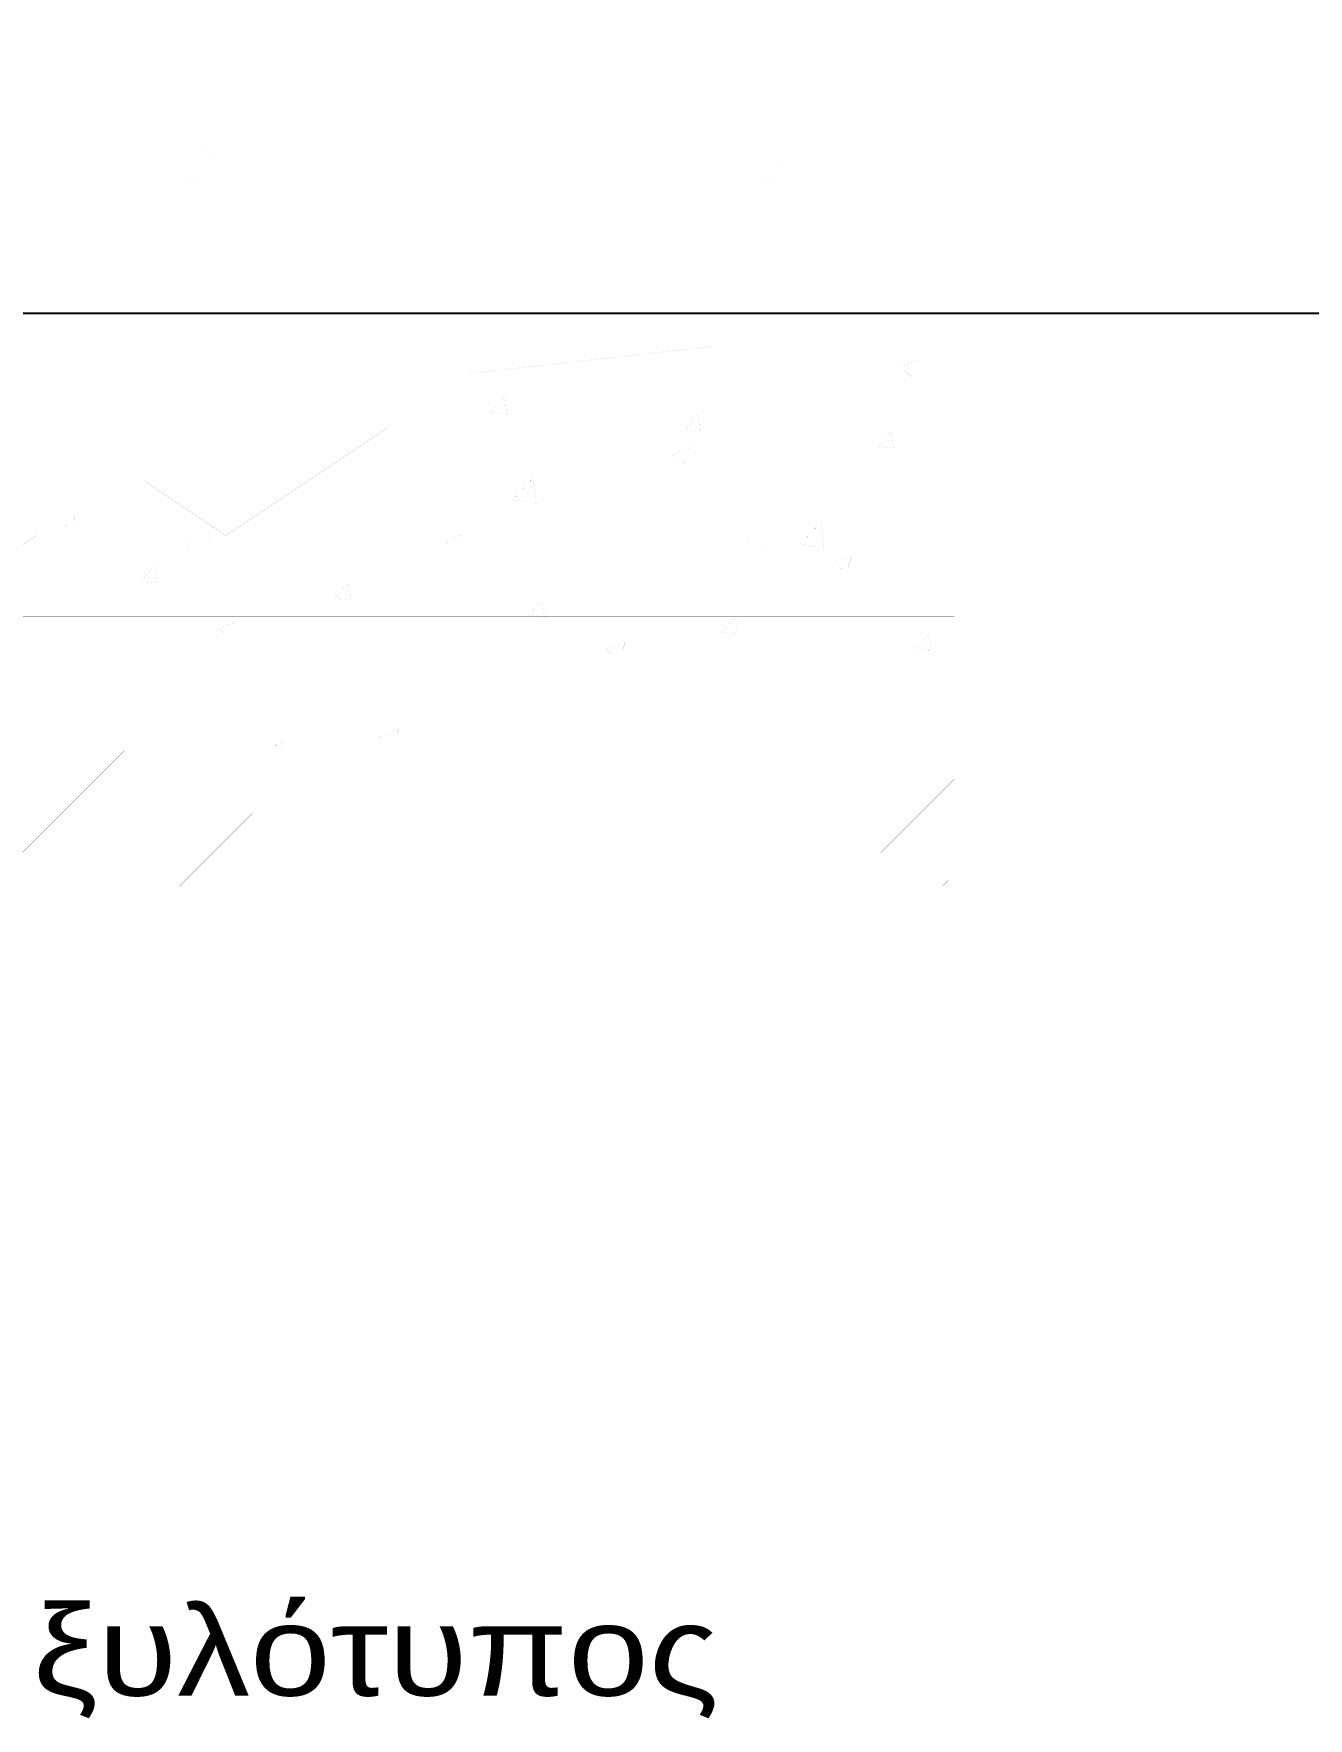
# Model space of a CAD drawing. Header units: millimetres. Extents: x -2171 to 1563, y -1758 to -1505.
# Drawn here: x 1361.777 to 1363.549, y -1607.389 to -1605.046 of the extents above; entities that cross this region are included whole.
import ezdxf

# ---------------------------------------------------------------- set-up
doc = ezdxf.new("R2010")
doc.units = ezdxf.units.MM
doc.linetypes.add('DOT', pattern=[0.025, 0, -0.025])
doc.layers.add('Tablet', color=7, linetype='Continuous', true_color=0x0180ff)
doc.styles.add('S2Arl419_b_1151_161', font='arial.ttf', dxfattribs={"width": 1.15091, "height": 0.041893})

msp = doc.modelspace()

# ---------------------------------------------------------------- linework, layer by layer
at = {"color": 3}
msp.add_line((1340.2843, -1605.4347), (1374.2145, -1605.4347), dxfattribs=at)
at = {"layer": 'Tablet', "color": 150, "linetype": 'DOT'}
msp.add_lwpolyline([(1363.0572, -1606.456, 0.000075, 0.000075, 0), (1363.0572, -1604.6935, 0.000075, 0.000075, 0)], format="xyseb", dxfattribs=at)
at = {"layer": 'Tablet', "color": 1}
for points in [[(1360.5624, -1605.181, 0.00006, 0.00006, 0), (1363.0572, -1605.181, 0.00006, 0.00006, 0), (1363.0572, -1605.106, 0.00006, 0.00006, 0), (1360.3947, -1605.106, 0.00006, 0.00006, 0)], [(1363.0572, -1606.231, 0.00006, 0.00006, 0), (1363.0572, -1606.0435, 0.00006, 0.00006, 0), (1360.8072, -1606.0435, 0.00006, 0.00006, 0), (1360.8072, -1606.231, 0.00006, 0.00006, 0)]]:
    msp.add_lwpolyline(points, format="xyseb", close=True, dxfattribs=at)
at = {"layer": 'Tablet', "color": 7}
for points in [[(1361.9818, -1605.2255, 0.0000045, 0.0000045, 0), (1361.9823, -1605.2211, 0.0000045, 0.0000045, 0), (1361.9835, -1605.2168, 0.0000045, 0.0000045, 0), (1361.9856, -1605.213, 0.0000045, 0.0000045, 0), (1361.9884, -1605.2095, 0.0000045, 0.0000045, 0), (1361.9918, -1605.2067, 0.0000045, 0.0000045, 0), (1361.9957, -1605.2047, 0.0000045, 0.0000045, 0), (1361.9999, -1605.2034, 0.0000045, 0.0000045, 0), (1362.0043, -1605.203, 0.0000045, 0.0000045, 0), (1362.0087, -1605.2034, 0.0000045, 0.0000045, 0), (1362.0129, -1605.2047, 0.0000045, 0.0000045, 0), (1362.0168, -1605.2067, 0.0000045, 0.0000045, 0), (1362.0202, -1605.2095, 0.0000045, 0.0000045, 0), (1362.023, -1605.213, 0.0000045, 0.0000045, 0), (1362.0251, -1605.2168, 0.0000045, 0.0000045, 0), (1362.0264, -1605.2211, 0.0000045, 0.0000045, 0), (1362.0268, -1605.2255, 0.0000045, 0.0000045, 0), (1362.0264, -1605.2298, 0.0000045, 0.0000045, 0), (1362.0251, -1605.2341, 0.0000045, 0.0000045, 0), (1362.023, -1605.238, 0.0000045, 0.0000045, 0), (1362.0202, -1605.2414, 0.0000045, 0.0000045, 0), (1362.0168, -1605.2442, 0.0000045, 0.0000045, 0), (1362.0129, -1605.2462, 0.0000045, 0.0000045, 0), (1362.0087, -1605.2475, 0.0000045, 0.0000045, 0), (1362.0043, -1605.248, 0.0000045, 0.0000045, 0), (1361.9999, -1605.2475, 0.0000045, 0.0000045, 0), (1361.9957, -1605.2462, 0.0000045, 0.0000045, 0), (1361.9918, -1605.2442, 0.0000045, 0.0000045, 0), (1361.9884, -1605.2414, 0.0000045, 0.0000045, 0), (1361.9856, -1605.238, 0.0000045, 0.0000045, 0), (1361.9835, -1605.2341, 0.0000045, 0.0000045, 0), (1361.9823, -1605.2298, 0.0000045, 0.0000045, 0), (1361.9818, -1605.2255, 0.0000045, 0.0000045, 0)], [(1362.7693, -1605.2255, 0.0000045, 0.0000045, 0), (1362.7698, -1605.2211, 0.0000045, 0.0000045, 0), (1362.771, -1605.2168, 0.0000045, 0.0000045, 0), (1362.7731, -1605.213, 0.0000045, 0.0000045, 0), (1362.7759, -1605.2095, 0.0000045, 0.0000045, 0), (1362.7793, -1605.2067, 0.0000045, 0.0000045, 0), (1362.7832, -1605.2047, 0.0000045, 0.0000045, 0), (1362.7874, -1605.2034, 0.0000045, 0.0000045, 0), (1362.7918, -1605.203, 0.0000045, 0.0000045, 0), (1362.7962, -1605.2034, 0.0000045, 0.0000045, 0), (1362.8004, -1605.2047, 0.0000045, 0.0000045, 0), (1362.8043, -1605.2067, 0.0000045, 0.0000045, 0), (1362.8077, -1605.2095, 0.0000045, 0.0000045, 0), (1362.8105, -1605.213, 0.0000045, 0.0000045, 0), (1362.8126, -1605.2168, 0.0000045, 0.0000045, 0), (1362.8139, -1605.2211, 0.0000045, 0.0000045, 0), (1362.8143, -1605.2255, 0.0000045, 0.0000045, 0), (1362.8139, -1605.2298, 0.0000045, 0.0000045, 0), (1362.8126, -1605.2341, 0.0000045, 0.0000045, 0), (1362.8105, -1605.238, 0.0000045, 0.0000045, 0), (1362.8077, -1605.2414, 0.0000045, 0.0000045, 0), (1362.8043, -1605.2442, 0.0000045, 0.0000045, 0), (1362.8004, -1605.2462, 0.0000045, 0.0000045, 0), (1362.7962, -1605.2475, 0.0000045, 0.0000045, 0), (1362.7918, -1605.248, 0.0000045, 0.0000045, 0), (1362.7874, -1605.2475, 0.0000045, 0.0000045, 0), (1362.7832, -1605.2462, 0.0000045, 0.0000045, 0), (1362.7793, -1605.2442, 0.0000045, 0.0000045, 0), (1362.7759, -1605.2414, 0.0000045, 0.0000045, 0), (1362.7731, -1605.238, 0.0000045, 0.0000045, 0), (1362.771, -1605.2341, 0.0000045, 0.0000045, 0), (1362.7698, -1605.2298, 0.0000045, 0.0000045, 0), (1362.7693, -1605.2255, 0.0000045, 0.0000045, 0)], [(1361.9818, -1605.7365, 0.0000045, 0.0000045, 0), (1361.9823, -1605.7409, 0.0000045, 0.0000045, 0), (1361.9835, -1605.7451, 0.0000045, 0.0000045, 0), (1361.9856, -1605.749, 0.0000045, 0.0000045, 0), (1361.9884, -1605.7524, 0.0000045, 0.0000045, 0), (1361.9918, -1605.7552, 0.0000045, 0.0000045, 0), (1361.9957, -1605.7573, 0.0000045, 0.0000045, 0), (1361.9999, -1605.7586, 0.0000045, 0.0000045, 0), (1362.0043, -1605.759, 0.0000045, 0.0000045, 0), (1362.0087, -1605.7586, 0.0000045, 0.0000045, 0), (1362.0129, -1605.7573, 0.0000045, 0.0000045, 0), (1362.0168, -1605.7552, 0.0000045, 0.0000045, 0), (1362.0202, -1605.7524, 0.0000045, 0.0000045, 0), (1362.023, -1605.749, 0.0000045, 0.0000045, 0), (1362.0251, -1605.7451, 0.0000045, 0.0000045, 0), (1362.0264, -1605.7409, 0.0000045, 0.0000045, 0), (1362.0268, -1605.7365, 0.0000045, 0.0000045, 0), (1362.0264, -1605.7321, 0.0000045, 0.0000045, 0), (1362.0251, -1605.7279, 0.0000045, 0.0000045, 0), (1362.023, -1605.724, 0.0000045, 0.0000045, 0), (1362.0202, -1605.7206, 0.0000045, 0.0000045, 0), (1362.0168, -1605.7178, 0.0000045, 0.0000045, 0), (1362.0129, -1605.7157, 0.0000045, 0.0000045, 0), (1362.0087, -1605.7145, 0.0000045, 0.0000045, 0), (1362.0043, -1605.714, 0.0000045, 0.0000045, 0), (1361.9999, -1605.7145, 0.0000045, 0.0000045, 0), (1361.9957, -1605.7157, 0.0000045, 0.0000045, 0), (1361.9918, -1605.7178, 0.0000045, 0.0000045, 0), (1361.9884, -1605.7206, 0.0000045, 0.0000045, 0), (1361.9856, -1605.724, 0.0000045, 0.0000045, 0), (1361.9835, -1605.7279, 0.0000045, 0.0000045, 0), (1361.9823, -1605.7321, 0.0000045, 0.0000045, 0), (1361.9818, -1605.7365, 0.0000045, 0.0000045, 0)], [(1362.7693, -1605.7365, 0.0000045, 0.0000045, 0), (1362.7698, -1605.7409, 0.0000045, 0.0000045, 0), (1362.771, -1605.7451, 0.0000045, 0.0000045, 0), (1362.7731, -1605.749, 0.0000045, 0.0000045, 0), (1362.7759, -1605.7524, 0.0000045, 0.0000045, 0), (1362.7793, -1605.7552, 0.0000045, 0.0000045, 0), (1362.7832, -1605.7573, 0.0000045, 0.0000045, 0), (1362.7874, -1605.7586, 0.0000045, 0.0000045, 0), (1362.7918, -1605.759, 0.0000045, 0.0000045, 0), (1362.7962, -1605.7586, 0.0000045, 0.0000045, 0), (1362.8004, -1605.7573, 0.0000045, 0.0000045, 0), (1362.8043, -1605.7552, 0.0000045, 0.0000045, 0), (1362.8077, -1605.7524, 0.0000045, 0.0000045, 0), (1362.8105, -1605.749, 0.0000045, 0.0000045, 0), (1362.8126, -1605.7451, 0.0000045, 0.0000045, 0), (1362.8139, -1605.7409, 0.0000045, 0.0000045, 0), (1362.8143, -1605.7365, 0.0000045, 0.0000045, 0), (1362.8139, -1605.7321, 0.0000045, 0.0000045, 0), (1362.8126, -1605.7279, 0.0000045, 0.0000045, 0), (1362.8105, -1605.724, 0.0000045, 0.0000045, 0), (1362.8077, -1605.7206, 0.0000045, 0.0000045, 0), (1362.8043, -1605.7178, 0.0000045, 0.0000045, 0), (1362.8004, -1605.7157, 0.0000045, 0.0000045, 0), (1362.7962, -1605.7145, 0.0000045, 0.0000045, 0), (1362.7918, -1605.714, 0.0000045, 0.0000045, 0), (1362.7874, -1605.7145, 0.0000045, 0.0000045, 0), (1362.7832, -1605.7157, 0.0000045, 0.0000045, 0), (1362.7793, -1605.7178, 0.0000045, 0.0000045, 0), (1362.7759, -1605.7206, 0.0000045, 0.0000045, 0), (1362.7731, -1605.724, 0.0000045, 0.0000045, 0), (1362.771, -1605.7279, 0.0000045, 0.0000045, 0), (1362.7698, -1605.7321, 0.0000045, 0.0000045, 0), (1362.7693, -1605.7365, 0.0000045, 0.0000045, 0)]]:
    msp.add_lwpolyline(points, format="xyseb", close=True, dxfattribs=at)
at = {"layer": 'Tablet', "color": 8}
for points in [[(1360.8072, -1606.0435, 0.000045, 0.000045, 0), (1363.0572, -1606.0435, 0.000045, 0.000045, 0), (1363.0572, -1605.406, 0.000045, 0.000045, 0), (1362.9447, -1605.406, 0.000045, 0.000045, 0), (1362.8697, -1605.3685, 0.000045, 0.000045, 0), (1362.7572, -1605.406, 0.000045, 0.000045, 0), (1362.7197, -1605.481, 0.000045, 0.000045, 0), (1362.3822, -1605.5185, 0.000045, 0.000045, 0), (1362.3072, -1605.5185, 0.000045, 0.000045, 0), (1362.2697, -1605.5935, 0.000045, 0.000045, 0), (1362.0447, -1605.7435, 0.000045, 0.000045, 0), (1361.9322, -1605.6685, 0.000045, 0.000045, 0), (1361.7822, -1605.7435, 0.000045, 0.000045, 0), (1361.5572, -1605.8935, 0.000045, 0.000045, 0)], [(1363.0056, -1605.5002, 0.000045, 0.000045, 0), (1362.9793, -1605.5103, 0.000045, 0.000045, 0)], [(1363.0056, -1605.5002, 0.000045, 0.000045, 0), (1362.998, -1605.5228, 0.000045, 0.000045, 0)], [(1362.998, -1605.5228, 0.000045, 0.000045, 0), (1362.9793, -1605.5103, 0.000045, 0.000045, 0)], [(1362.4314, -1605.5514, 0.000045, 0.000045, 0), (1362.4133, -1605.573, 0.000045, 0.000045, 0)], [(1362.4314, -1605.5514, 0.000045, 0.000045, 0), (1362.4357, -1605.5749, 0.000045, 0.000045, 0)], [(1362.4357, -1605.5749, 0.000045, 0.000045, 0), (1362.4133, -1605.573, 0.000045, 0.000045, 0)], [(1362.7004, -1605.575, 0.000045, 0.000045, 0), (1362.6823, -1605.5965, 0.000045, 0.000045, 0)], [(1362.7004, -1605.575, 0.000045, 0.000045, 0), (1362.7047, -1605.5985, 0.000045, 0.000045, 0)], [(1362.7047, -1605.5985, 0.000045, 0.000045, 0), (1362.6823, -1605.5965, 0.000045, 0.000045, 0)], [(1362.9693, -1605.5985, 0.000045, 0.000045, 0), (1362.9513, -1605.62, 0.000045, 0.000045, 0)], [(1362.9693, -1605.5985, 0.000045, 0.000045, 0), (1362.9737, -1605.622, 0.000045, 0.000045, 0)], [(1362.6905, -1605.6211, 0.000045, 0.000045, 0), (1362.6643, -1605.6312, 0.000045, 0.000045, 0)], [(1362.6905, -1605.6211, 0.000045, 0.000045, 0), (1362.6829, -1605.6438, 0.000045, 0.000045, 0)], [(1362.9737, -1605.622, 0.000045, 0.000045, 0), (1362.9513, -1605.62, 0.000045, 0.000045, 0)], [(1362.6829, -1605.6438, 0.000045, 0.000045, 0), (1362.6643, -1605.6312, 0.000045, 0.000045, 0)], [(1362.4718, -1605.6634, 0.000045, 0.000045, 0), (1362.4426, -1605.6939, 0.000045, 0.000045, 0)], [(1362.4718, -1605.6634, 0.000045, 0.000045, 0), (1362.4759, -1605.699, 0.000045, 0.000045, 0)], [(1362.4759, -1605.699, 0.000045, 0.000045, 0), (1362.4426, -1605.6939, 0.000045, 0.000045, 0)], [(1361.8348, -1605.7172, 0.000045, 0.000045, 0), (1361.8289, -1605.7347, 0.000045, 0.000045, 0)], [(1361.8289, -1605.7347, 0.000045, 0.000045, 0), (1361.8165, -1605.7263, 0.000045, 0.000045, 0)], [(1362.3754, -1605.7421, 0.000045, 0.000045, 0), (1362.3492, -1605.7522, 0.000045, 0.000045, 0)], [(1362.3754, -1605.7421, 0.000045, 0.000045, 0), (1362.3678, -1605.7647, 0.000045, 0.000045, 0)], [(1362.872, -1605.7255, 0.000045, 0.000045, 0), (1362.8428, -1605.7559, 0.000045, 0.000045, 0)], [(1362.872, -1605.7255, 0.000045, 0.000045, 0), (1362.8761, -1605.7611, 0.000045, 0.000045, 0)], [(1362.3678, -1605.7647, 0.000045, 0.000045, 0), (1362.3492, -1605.7522, 0.000045, 0.000045, 0)], [(1362.8761, -1605.7611, 0.000045, 0.000045, 0), (1362.8428, -1605.7559, 0.000045, 0.000045, 0)], [(1361.9455, -1605.7864, 0.000045, 0.000045, 0), (1361.9274, -1605.808, 0.000045, 0.000045, 0)], [(1361.9455, -1605.7864, 0.000045, 0.000045, 0), (1361.9498, -1605.8099, 0.000045, 0.000045, 0)], [(1362.9143, -1605.7721, 0.000045, 0.000045, 0), (1362.8881, -1605.7822, 0.000045, 0.000045, 0)], [(1362.9067, -1605.7948, 0.000045, 0.000045, 0), (1362.8881, -1605.7822, 0.000045, 0.000045, 0)], [(1362.9144, -1605.7721, 0.000045, 0.000045, 0), (1362.9068, -1605.7948, 0.000045, 0.000045, 0)], [(1361.9498, -1605.8099, 0.000045, 0.000045, 0), (1361.9274, -1605.808, 0.000045, 0.000045, 0)], [(1362.2144, -1605.81, 0.000045, 0.000045, 0), (1362.1964, -1605.8315, 0.000045, 0.000045, 0)], [(1362.2145, -1605.81, 0.000045, 0.000045, 0), (1362.2188, -1605.8335, 0.000045, 0.000045, 0)], [(1362.2188, -1605.8335, 0.000045, 0.000045, 0), (1362.1964, -1605.8315, 0.000045, 0.000045, 0)], [(1362.4834, -1605.8335, 0.000045, 0.000045, 0), (1362.4653, -1605.855, 0.000045, 0.000045, 0)], [(1362.4834, -1605.8335, 0.000045, 0.000045, 0), (1362.4878, -1605.857, 0.000045, 0.000045, 0)], [(1362.4878, -1605.857, 0.000045, 0.000045, 0), (1362.4653, -1605.855, 0.000045, 0.000045, 0)], [(1362.7524, -1605.857, 0.000045, 0.000045, 0), (1362.7343, -1605.8786, 0.000045, 0.000045, 0)], [(1362.7524, -1605.857, 0.000045, 0.000045, 0), (1362.7567, -1605.8805, 0.000045, 0.000045, 0)], [(1362.0603, -1605.863, 0.000045, 0.000045, 0), (1362.0341, -1605.8731, 0.000045, 0.000045, 0)], [(1362.0527, -1605.8857, 0.000045, 0.000045, 0), (1362.0341, -1605.8731, 0.000045, 0.000045, 0)], [(1362.0603, -1605.863, 0.000045, 0.000045, 0), (1362.0527, -1605.8857, 0.000045, 0.000045, 0)], [(1362.7567, -1605.8805, 0.000045, 0.000045, 0), (1362.7343, -1605.8786, 0.000045, 0.000045, 0)], [(1363.0214, -1605.8806, 0.000045, 0.000045, 0), (1363.0033, -1605.9021, 0.000045, 0.000045, 0)], [(1363.0214, -1605.8806, 0.000045, 0.000045, 0), (1363.0257, -1605.9041, 0.000045, 0.000045, 0)], [(1362.5993, -1605.8931, 0.000045, 0.000045, 0), (1362.573, -1605.9031, 0.000045, 0.000045, 0)], [(1362.5917, -1605.9157, 0.000045, 0.000045, 0), (1362.573, -1605.9031, 0.000045, 0.000045, 0)], [(1362.5993, -1605.8931, 0.000045, 0.000045, 0), (1362.5917, -1605.9157, 0.000045, 0.000045, 0)], [(1363.0257, -1605.9041, 0.000045, 0.000045, 0), (1363.0033, -1605.9021, 0.000045, 0.000045, 0)], [(1362.2842, -1606.014, 0.000045, 0.000045, 0), (1362.2579, -1606.0241, 0.000045, 0.000045, 0)], [(1362.2766, -1606.0367, 0.000045, 0.000045, 0), (1362.2579, -1606.0241, 0.000045, 0.000045, 0)], [(1362.2842, -1606.014, 0.000045, 0.000045, 0), (1362.2766, -1606.0367, 0.000045, 0.000045, 0)], [(1362.1213, -1606.0287, 0.000045, 0.000045, 0), (1362.1071, -1606.0435, 0.000045, 0.000045, 0)], [(1362.1213, -1606.0287, 0.000045, 0.000045, 0), (1362.123, -1606.0435, 0.000045, 0.000045, 0)]]:
    msp.add_lwpolyline(points, format="xyseb", dxfattribs=at)
at = {"layer": 'Tablet', "color": 7}
for points in [[(1363.0572, -1605.781, 0.00006, 0.00006, 0), (1360.6197, -1605.781, 0.00006, 0.00006, 0)], [(1363.0572, -1605.856, 0.00006, 0.00006, 0), (1360.6197, -1605.856, 0.00006, 0.00006, 0)]]:
    msp.add_lwpolyline(points, format="xyseb", dxfattribs=at)
at = {"layer": 'Tablet', "color": 9}
for points in [[(1361.9029, -1606.0435, 0.000045, 0.000045, 0), (1361.7154, -1606.231, 0.000045, 0.000045, 0)], [(1362.0355, -1606.0435, 0.000045, 0.000045, 0), (1361.848, -1606.231, 0.000045, 0.000045, 0)], [(1362.168, -1606.0435, 0.000045, 0.000045, 0), (1361.9805, -1606.231, 0.000045, 0.000045, 0)], [(1362.3006, -1606.0435, 0.000045, 0.000045, 0), (1362.1131, -1606.231, 0.000045, 0.000045, 0)], [(1362.4332, -1606.0435, 0.000045, 0.000045, 0), (1362.2457, -1606.231, 0.000045, 0.000045, 0)], [(1362.5658, -1606.0435, 0.000045, 0.000045, 0), (1362.3783, -1606.231, 0.000045, 0.000045, 0)], [(1362.6984, -1606.0435, 0.000045, 0.000045, 0), (1362.5109, -1606.231, 0.000045, 0.000045, 0)], [(1362.8309, -1606.0435, 0.000045, 0.000045, 0), (1362.6434, -1606.231, 0.000045, 0.000045, 0)], [(1362.9635, -1606.0435, 0.000045, 0.000045, 0), (1362.776, -1606.231, 0.000045, 0.000045, 0)], [(1363.0572, -1606.0824, 0.000045, 0.000045, 0), (1362.9086, -1606.231, 0.000045, 0.000045, 0)], [(1363.0572, -1606.215, 0.000045, 0.000045, 0), (1363.0412, -1606.231, 0.000045, 0.000045, 0)]]:
    msp.add_lwpolyline(points, format="xyseb", dxfattribs=at)

# ---------------------------------------------------------------- texts
at = {"color": 86, "style": 'S2Arl419_b_1151_161', "width": 1.15091}
msp.add_text('ξυλότυπος', height=0.12568, dxfattribs=at).set_placement((1361.776, -1607.357))

doc.saveas('drawing.dxf')
